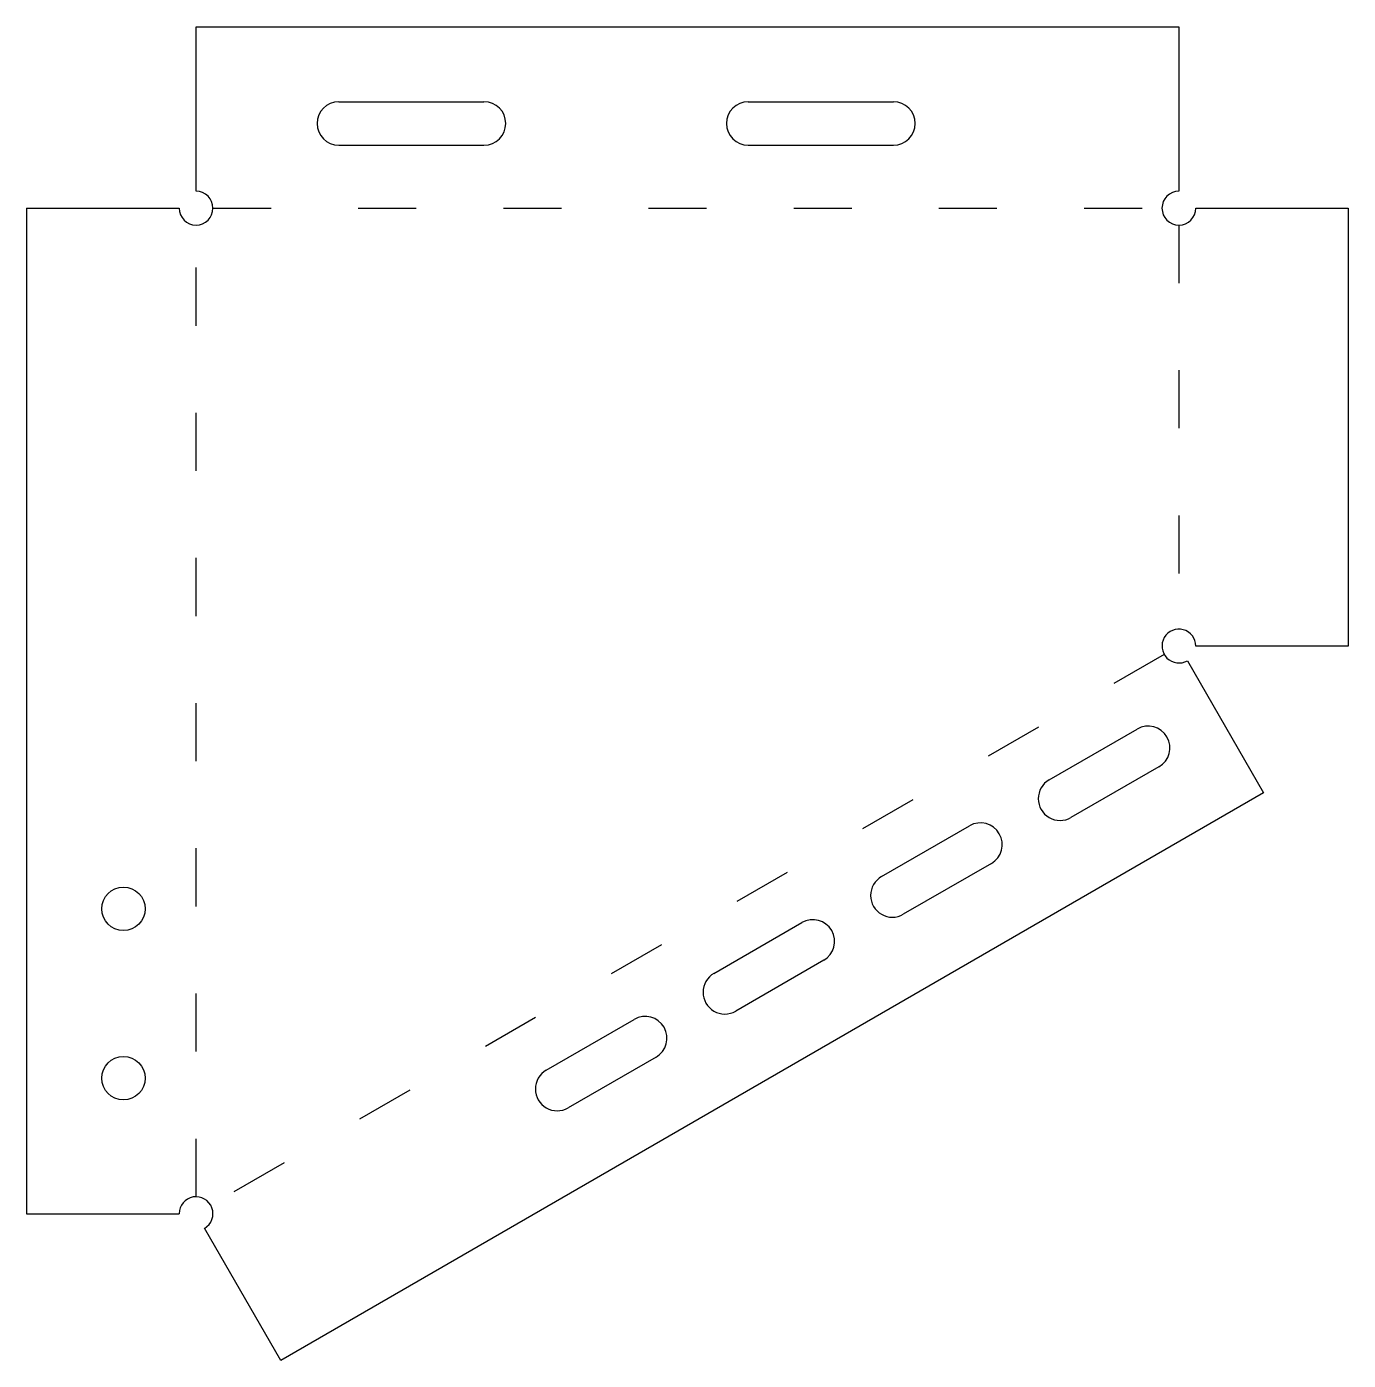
# Model space of a CAD drawing. Header units: millimetres. Extents: x 2499 to 2772, y 1503 to 1779.
import ezdxf

# ---------------------------------------------------------------- set-up
doc = ezdxf.new("R2010")
doc.units = ezdxf.units.MM
doc.linetypes.add('ACAD_ISO03W100', pattern=[30, 12, -18])

msp = doc.modelspace()

# ---------------------------------------------------------------- linework, layer by layer
for p, q in [((2534.02, 1745.04), (2534.02, 1779.04)), ((2534.02, 1779.04), (2578.52, 1779.04)), ((2578.52, 1779.04), (2663.12, 1779.04)), ((2663.12, 1779.04), (2737.12, 1779.04)), ((2737.12, 1779.04), (2737.12, 1745.04)), ((2563.52, 1763.54), (2593.52, 1763.54)), ((2648.12, 1763.54), (2678.12, 1763.54)), ((2563.52, 1754.54), (2593.52, 1754.54)), ((2648.12, 1754.54), (2678.12, 1754.54)), ((2499.02, 1741.54), (2499.02, 1533.74)), ((2499.02, 1741.54), (2530.52, 1741.54)), ((2740.62, 1741.54), (2772.12, 1741.54)), ((2772.12, 1741.54), (2772.12, 1651.04)), ((2772.12, 1651.04), (2740.62, 1651.04)), ((2738.87, 1648.01), (2754.62, 1620.73)), ((2710.31, 1623.4), (2728.5, 1633.9)), ((2733, 1626.11), (2714.81, 1615.61)), ((2754.62, 1620.73), (2551.52, 1503.43)), ((2675.67, 1603.4), (2693.86, 1613.9)), ((2698.36, 1606.11), (2680.17, 1595.61)), ((2641.03, 1583.4), (2659.22, 1593.9)), ((2663.72, 1586.11), (2645.53, 1575.61)), ((2606.39, 1563.4), (2624.58, 1573.9)), ((2629.08, 1566.11), (2610.89, 1555.61)), ((2499.02, 1533.74), (2530.52, 1533.74)), ((2551.52, 1503.43), (2535.77, 1530.71))]:
    msp.add_line(p, q)
at = {"linetype": 'ACAD_ISO03W100'}
for p, q in [((2537.52, 1741.54), (2733.62, 1741.54)), ((2534.02, 1537.24), (2534.02, 1738.04)), ((2737.12, 1738.04), (2737.12, 1654.54)), ((2734.09, 1649.29), (2537.05, 1535.49))]:
    msp.add_line(p, q, dxfattribs=at)
for centre in [(2519.02, 1596.74), (2519.02, 1561.74)]:
    msp.add_circle(centre, 4.5)
for centre, radius, start, end in [((2563.52, 1759.04), 4.5, 90, 270), ((2593.52, 1759.04), 4.5, 270, 90), ((2648.12, 1759.04), 4.5, 90, 270), ((2678.12, 1759.04), 4.5, 270, 90), ((2534.02, 1741.54), 3.5, 180, 90), ((2737.12, 1741.54), 3.5, 90, 0), ((2737.12, 1651.04), 3.5, 0, 300), ((2730.75, 1630), 4.5, 300, 120), ((2712.56, 1619.5), 4.5, 120, 300), ((2696.11, 1610), 4.5, 300, 120), ((2677.92, 1599.5), 4.5, 120, 300), ((2661.47, 1590), 4.5, 300, 120), ((2643.28, 1579.5), 4.5, 120, 300), ((2626.83, 1570), 4.5, 300, 120), ((2608.64, 1559.5), 4.5, 120, 300), ((2534.02, 1533.74), 3.5, 300, 180)]:
    msp.add_arc(centre, radius, start, end)

doc.saveas('drawing.dxf')
